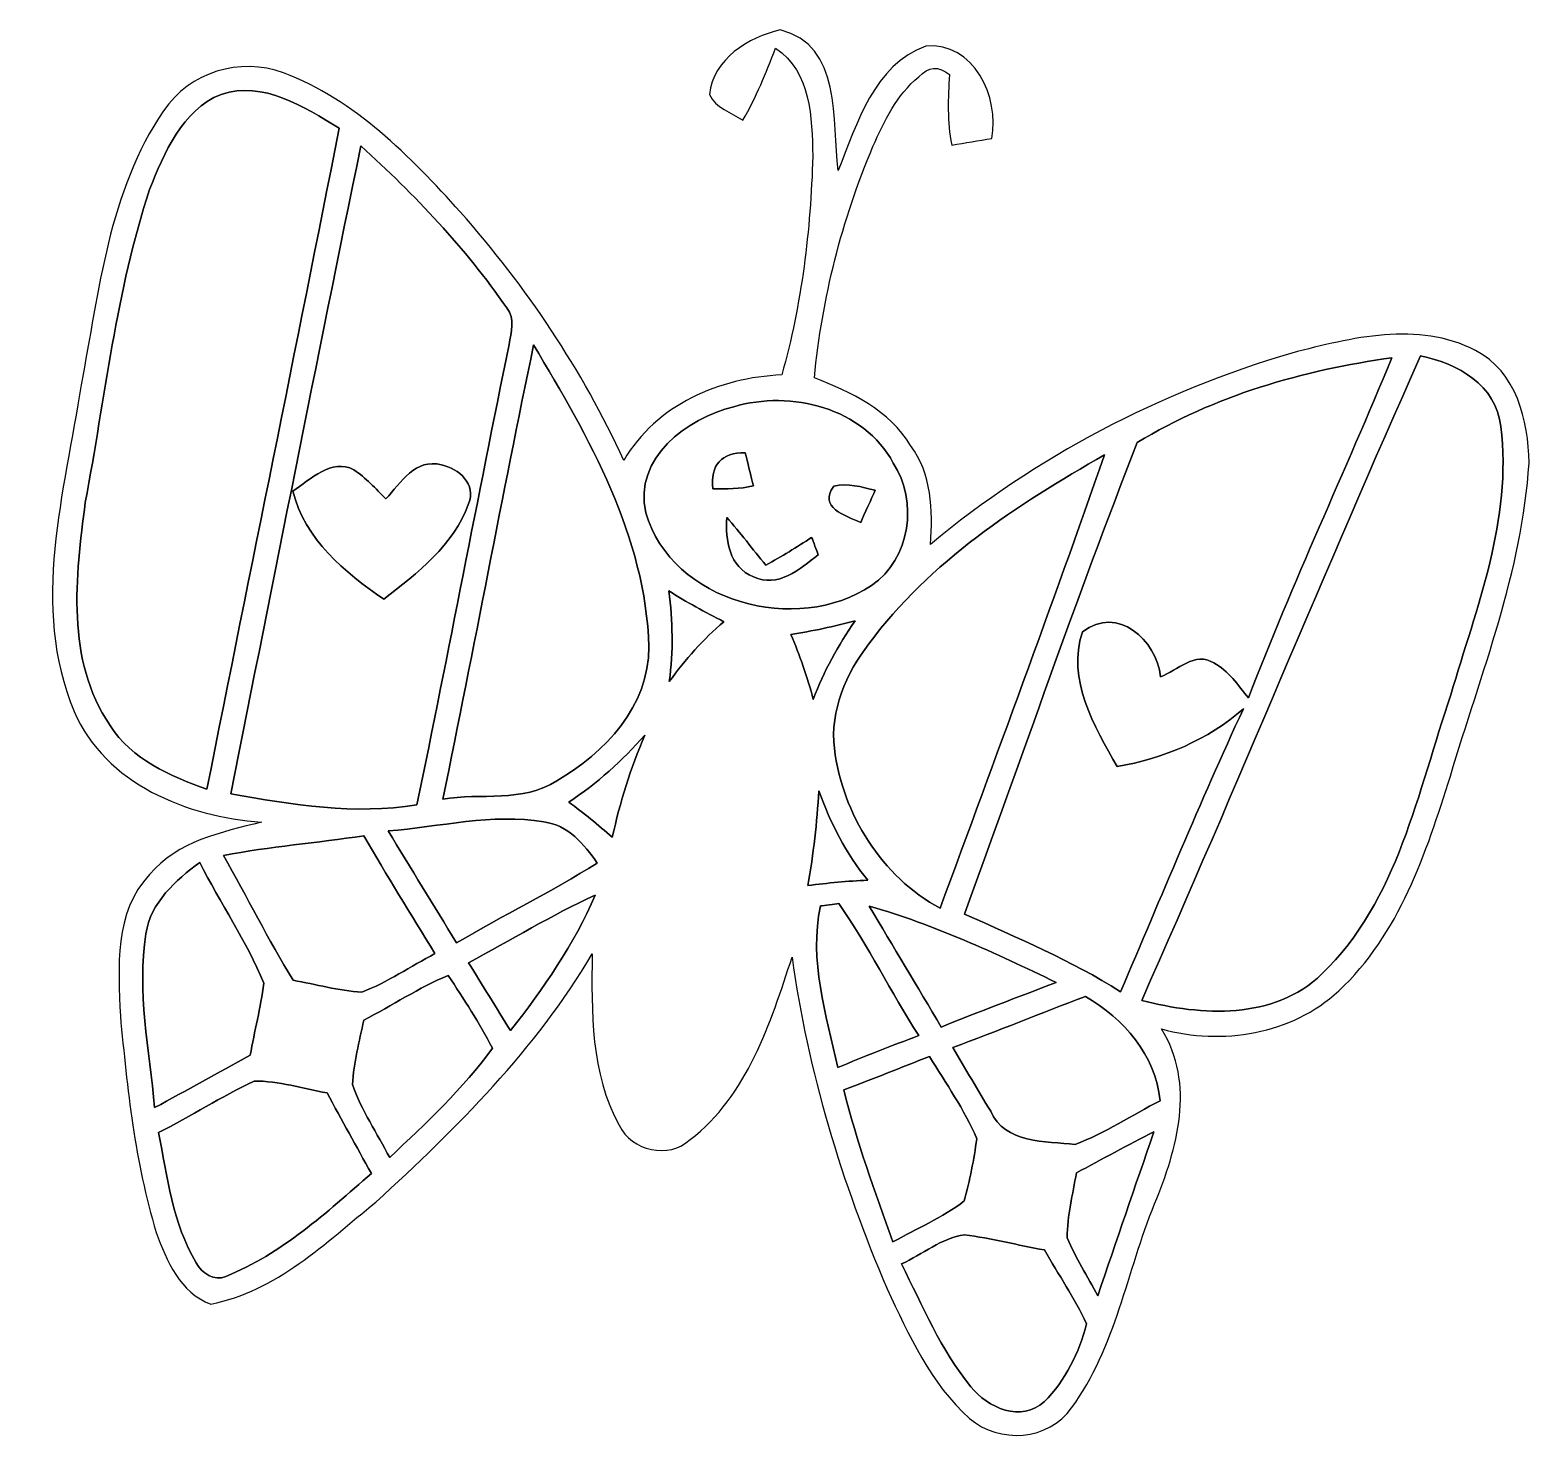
# Model space of a CAD drawing. Header units: centimetres. Extents: x -9.7 to 9.7, y -20.5 to 20.6.
# Drawn here: x -2.21 to 2.97, y -20.43 to -15.54 of the extents above; entities that cross this region are included whole.
import ezdxf

# ---------------------------------------------------------------- set-up
doc = ezdxf.new("R2010")
doc.units = ezdxf.units.CM
doc.header["$MEASUREMENT"] = 0
doc.layers.add('Camada 1', color=7, linetype='Continuous')

msp = doc.modelspace()

# ---------------------------------------------------------------- linework, layer by layer
at = {"layer": 'Camada 1'}
for points, knots in [([(0.14145, -15.76528), (0.15558, -15.64357), (0.27586, -15.56702), (0.38593, -15.54268), (0.38593, -15.54268), (0.60184, -15.59136), (0.56444, -15.86018), (0.58666, -16.02739), (0.58666, -16.02739), (0.65122, -15.86652), (0.71049, -15.66403), (0.88971, -15.59806), (0.88971, -15.59806), (1.05339, -15.5829), (1.14582, -15.77552), (1.11724, -15.91697), (1.11724, -15.91697), (1.07102, -15.92509), (1.02481, -15.93249), (0.97861, -15.9399), (0.97861, -15.9399), (0.96307, -15.85948), (0.96555, -15.77764), (0.97084, -15.69685), (0.97084, -15.69685), (0.9331, -15.66579), (0.89782, -15.66827), (0.86535, -15.7046), (0.86535, -15.7046), (0.78846, -15.76599), (0.74577, -15.85736), (0.7066, -15.9452), (0.7066, -15.9452), (0.59867, -16.19885), (0.53092, -16.46907), (0.50446, -16.74354), (0.50446, -16.74354), (0.63146, -16.79363), (0.76376, -16.85571), (0.83679, -16.97813), (0.83679, -16.97813), (0.90981, -17.07549), (0.91439, -17.20179), (0.90557, -17.31892), (0.90557, -17.31892), (1.26965, -17.01517), (1.70003, -16.79222), (2.15406, -16.65817), (2.15406, -16.65817), (2.35832, -16.60596), (2.59009, -16.54598), (2.78835, -16.6497), (2.78835, -16.6497), (2.93017, -16.72166), (2.97074, -16.89135), (2.9732, -17.03775), (2.9732, -17.03775), (2.95027, -17.41204), (2.80775, -17.76306), (2.70157, -18.11901), (2.70157, -18.11901), (2.61796, -18.38501), (2.52552, -18.66582), (2.31563, -18.86126), (2.31563, -18.86126), (2.15299, -19.01119), (1.91347, -19.05), (1.70356, -18.9925), (1.70356, -18.9925), (1.82209, -19.18194), (1.75789, -19.4063), (1.67957, -19.59645), (1.67957, -19.59645), (1.58396, -19.83069), (1.54552, -20.09352), (1.39312, -20.3006), (1.39312, -20.3006), (1.31304, -20.41455), (1.1437, -20.42583), (1.04034, -20.33763), (1.04034, -20.33763), (0.90628, -20.21769), (0.83007, -20.04942), (0.75564, -19.8896), (0.75564, -19.8896), (0.59867, -19.52378), (0.48153, -19.13924), (0.42721, -18.74448), (0.42721, -18.74448), (0.35243, -18.97274), (0.2734, -19.22251), (0.07513, -19.37456), (0.07513, -19.37456), (0.00141, -19.44299), (-0.127, -19.41405), (-0.17003, -19.32515), (-0.17003, -19.32515), (-0.26916, -19.1463), (-0.26599, -18.93217), (-0.26317, -18.73355), (-0.26317, -18.73355), (-0.4572, -19.06235), (-0.73096, -19.33504), (-1.01106, -19.59044), (-1.01106, -19.59044), (-1.18356, -19.73085), (-1.35536, -19.89949), (-1.58114, -19.94252), (-1.58114, -19.94252), (-1.68697, -19.90372), (-1.7346, -19.79295), (-1.76954, -19.69487), (-1.76954, -19.69487), (-1.84326, -19.45216), (-1.86972, -19.19887), (-1.89335, -18.94733), (-1.89335, -18.94733), (-1.89971, -18.78188), (-1.91698, -18.58856), (-1.7921, -18.45909), (-1.7921, -18.45909), (-1.69579, -18.34409), (-1.5441, -18.3134), (-1.40616, -18.27812), (-1.40616, -18.27812), (-1.6637, -18.25941), (-1.94415, -18.14724), (-2.05317, -17.8957), (-2.05317, -17.8957), (-2.20556, -17.5334), (-2.08597, -17.13723), (-2.02881, -16.76788), (-2.02881, -16.76788), (-1.96708, -16.4458), (-1.93392, -16.09901), (-1.74412, -15.82173), (-1.74412, -15.82173), (-1.65488, -15.68874), (-1.47954, -15.63441), (-1.32997, -15.69084), (-1.32997, -15.69084), (-1.08303, -15.78327), (-0.89217, -15.97871), (-0.71895, -16.17098), (-0.71895, -16.17098), (-0.49142, -16.42779), (-0.29739, -16.71672), (-0.15416, -17.02893), (-0.15416, -17.02893), (-0.04197, -16.83737), (0.17638, -16.74283), (0.39158, -16.73401), (0.39158, -16.73401), (0.46107, -16.48848), (0.49142, -16.23342), (0.49883, -15.97871), (0.49883, -15.97871), (0.49564, -15.84571), (0.49423, -15.68767), (0.37041, -15.60583), (0.37041, -15.60583), (0.33689, -15.69049), (0.30409, -15.77586), (0.25681, -15.85453), (0.25681, -15.85453), (0.21695, -15.82737), (0.16333, -15.8115), (0.14145, -15.76528)], [0, 0, 0, 0, 0.0232558, 0.0232558, 0.0232558, 0.0232558, 0.0465116, 0.0465116, 0.0465116, 0.0465116, 0.0697674, 0.0697674, 0.0697674, 0.0697674, 0.0930233, 0.0930233, 0.0930233, 0.0930233, 0.1162791, 0.1162791, 0.1162791, 0.1162791, 0.1395349, 0.1395349, 0.1395349, 0.1395349, 0.1627907, 0.1627907, 0.1627907, 0.1627907, 0.1860465, 0.1860465, 0.1860465, 0.1860465, 0.2093023, 0.2093023, 0.2093023, 0.2093023, 0.2325581, 0.2325581, 0.2325581, 0.2325581, 0.255814, 0.255814, 0.255814, 0.255814, 0.2790698, 0.2790698, 0.2790698, 0.2790698, 0.3023256, 0.3023256, 0.3023256, 0.3023256, 0.3255814, 0.3255814, 0.3255814, 0.3255814, 0.3488372, 0.3488372, 0.3488372, 0.3488372, 0.372093, 0.372093, 0.372093, 0.372093, 0.3953488, 0.3953488, 0.3953488, 0.3953488, 0.4186047, 0.4186047, 0.4186047, 0.4186047, 0.4418605, 0.4418605, 0.4418605, 0.4418605, 0.4651163, 0.4651163, 0.4651163, 0.4651163, 0.4883721, 0.4883721, 0.4883721, 0.4883721, 0.5116279, 0.5116279, 0.5116279, 0.5116279, 0.5348837, 0.5348837, 0.5348837, 0.5348837, 0.5581395, 0.5581395, 0.5581395, 0.5581395, 0.5813953, 0.5813953, 0.5813953, 0.5813953, 0.6046512, 0.6046512, 0.6046512, 0.6046512, 0.627907, 0.627907, 0.627907, 0.627907, 0.6511628, 0.6511628, 0.6511628, 0.6511628, 0.6744186, 0.6744186, 0.6744186, 0.6744186, 0.6976744, 0.6976744, 0.6976744, 0.6976744, 0.7209302, 0.7209302, 0.7209302, 0.7209302, 0.744186, 0.744186, 0.744186, 0.744186, 0.7674419, 0.7674419, 0.7674419, 0.7674419, 0.7906977, 0.7906977, 0.7906977, 0.7906977, 0.8139535, 0.8139535, 0.8139535, 0.8139535, 0.8372093, 0.8372093, 0.8372093, 0.8372093, 0.8604651, 0.8604651, 0.8604651, 0.8604651, 0.8837209, 0.8837209, 0.8837209, 0.8837209, 0.9069767, 0.9069767, 0.9069767, 0.9069767, 0.9302326, 0.9302326, 0.9302326, 0.9302326, 0.9534884, 0.9534884, 0.9534884, 0.9534884, 1, 1, 1, 1]), ([(-1.7921, -16.09372), (-1.7921, -16.09372), (-1.7921, -16.09372), (-1.7921, -16.09372), (-1.7921, -16.09372), (-1.90816, -16.44402), (-1.94627, -16.81339), (-2.01436, -17.17462), (-2.01436, -17.17462), (-2.04786, -17.42968), (-2.0828, -17.71931), (-1.92899, -17.94403), (-1.92899, -17.94403), (-1.85384, -18.06222), (-1.72084, -18.11937), (-1.59419, -18.16488), (-1.59419, -18.16488), (-1.44322, -17.40322), (-1.28693, -16.64299), (-1.13736, -15.88135), (-1.13736, -15.88135), (-1.25906, -15.80902), (-1.3977, -15.71625), (-1.54552, -15.76492), (-1.54552, -15.76492), (-1.68098, -15.81925), (-1.74166, -15.96743), (-1.7921, -16.09372)], [0, 0, 0, 0, 0.125, 0.125, 0.125, 0.125, 0.25, 0.25, 0.25, 0.25, 0.375, 0.375, 0.375, 0.375, 0.5, 0.5, 0.5, 0.5, 0.625, 0.625, 0.625, 0.625, 0.75, 0.75, 0.75, 0.75, 1, 1, 1, 1]), ([(-1.06257, -15.94309), (-1.06257, -15.94309), (-1.06257, -15.94309), (-1.06257, -15.94309), (-1.06257, -15.94309), (-1.21532, -16.68814), (-1.36277, -17.43428), (-1.512, -18.1804), (-1.512, -18.1804), (-1.30033, -18.21885), (-1.08408, -18.25342), (-0.86924, -18.21885), (-0.86924, -18.21885), (-0.75847, -17.68968), (-0.65899, -17.15876), (-0.55068, -16.62923), (-0.55068, -16.62923), (-0.54434, -16.58654), (-0.52704, -16.53892), (-0.55845, -16.50259), (-0.55845, -16.50259), (-0.70167, -16.2955), (-0.87595, -16.11136), (-1.06257, -15.94309)], [0, 0, 0, 0, 0.1428571, 0.1428571, 0.1428571, 0.1428571, 0.2857143, 0.2857143, 0.2857143, 0.2857143, 0.4285714, 0.4285714, 0.4285714, 0.4285714, 0.5714286, 0.5714286, 0.5714286, 0.5714286, 0.7142857, 0.7142857, 0.7142857, 0.7142857, 1, 1, 1, 1]), ([(-0.77927, -18.19839), (-0.77927, -18.19839), (-0.77927, -18.19839), (-0.77927, -18.19839), (-0.77927, -18.19839), (-0.6484, -18.17722), (-0.50236, -18.21144), (-0.38559, -18.13524), (-0.38559, -18.13524), (-0.21836, -18.03929), (-0.06667, -17.87666), (-0.06738, -17.67275), (-0.06738, -17.67275), (-0.07832, -17.29105), (-0.27481, -16.94956), (-0.46567, -16.6303), (-0.46567, -16.6303), (-0.57431, -17.15206), (-0.67098, -17.67628), (-0.77927, -18.19839)], [0, 0, 0, 0, 0.1666667, 0.1666667, 0.1666667, 0.1666667, 0.3333333, 0.3333333, 0.3333333, 0.3333333, 0.5, 0.5, 0.5, 0.5, 0.6666667, 0.6666667, 0.6666667, 0.6666667, 1, 1, 1, 1]), ([(1.61995, -16.96755), (1.61995, -16.96755), (1.61995, -16.96755), (1.61995, -16.96755), (1.61995, -16.96755), (1.40899, -17.50484), (1.22202, -18.05305), (1.02305, -18.59562), (1.02305, -18.59562), (1.2058, -18.67853), (1.39171, -18.75613), (1.56209, -18.86374), (1.56209, -18.86374), (1.70249, -18.53742), (1.83656, -18.20862), (1.98649, -17.88688), (1.98649, -17.88688), (1.86372, -17.99449), (1.71062, -18.05869), (1.55081, -18.08656), (1.55081, -18.08656), (1.47179, -17.94827), (1.37478, -17.78458), (1.4305, -17.62159), (1.4305, -17.62159), (1.55256, -17.5274), (1.68556, -17.64911), (1.70039, -17.77646), (1.70039, -17.77646), (1.75823, -17.75424), (1.81997, -17.68756), (1.88419, -17.72849), (1.88419, -17.72849), (1.93533, -17.75495), (1.96708, -17.80575), (2.00413, -17.84879), (2.00413, -17.84879), (2.15618, -17.45192), (2.33749, -17.06703), (2.49977, -16.6744), (2.49977, -16.6744), (2.19357, -16.71742), (1.88382, -16.80598), (1.61995, -16.96755)], [0, 0, 0, 0, 0.0833333, 0.0833333, 0.0833333, 0.0833333, 0.1666667, 0.1666667, 0.1666667, 0.1666667, 0.25, 0.25, 0.25, 0.25, 0.3333333, 0.3333333, 0.3333333, 0.3333333, 0.4166667, 0.4166667, 0.4166667, 0.4166667, 0.5, 0.5, 0.5, 0.5, 0.5833333, 0.5833333, 0.5833333, 0.5833333, 0.6666667, 0.6666667, 0.6666667, 0.6666667, 0.75, 0.75, 0.75, 0.75, 0.8333333, 0.8333333, 0.8333333, 0.8333333, 1, 1, 1, 1]), ([(1.63512, -18.89371), (1.63512, -18.89371), (1.63512, -18.89371), (1.63512, -18.89371), (1.63512, -18.89371), (1.84221, -18.94769), (2.09161, -18.96251), (2.25777, -18.8027), (2.25777, -18.8027), (2.5213, -18.54834), (2.58903, -18.17193), (2.70298, -17.83856), (2.70298, -17.83856), (2.79118, -17.53799), (2.91606, -17.23107), (2.87548, -16.91216), (2.87548, -16.91216), (2.86103, -16.76893), (2.72591, -16.69379), (2.59856, -16.6684), (2.59856, -16.6684), (2.268, -17.40605), (1.96427, -18.15535), (1.63512, -18.89371)], [0, 0, 0, 0, 0.1428571, 0.1428571, 0.1428571, 0.1428571, 0.2857143, 0.2857143, 0.2857143, 0.2857143, 0.4285714, 0.4285714, 0.4285714, 0.4285714, 0.5714286, 0.5714286, 0.5714286, 0.5714286, 0.7142857, 0.7142857, 0.7142857, 0.7142857, 1, 1, 1, 1]), ([(0.22577, -16.84372), (0.22577, -16.84372), (0.22577, -16.84372), (0.22577, -16.84372), (0.22577, -16.84372), (0.06349, -16.88324), (-0.1203, -17.02152), (-0.07832, -17.20956), (-0.07832, -17.20956), (0.01269, -17.52035), (0.44343, -17.63394), (0.70167, -17.46074), (0.70167, -17.46074), (0.83679, -17.36936), (0.86289, -17.1704), (0.77681, -17.03811), (0.77681, -17.03811), (0.67451, -16.84725), (0.42262, -16.78515), (0.22577, -16.84372)], [0, 0, 0, 0, 0.1666667, 0.1666667, 0.1666667, 0.1666667, 0.3333333, 0.3333333, 0.3333333, 0.3333333, 0.5, 0.5, 0.5, 0.5, 0.6666667, 0.6666667, 0.6666667, 0.6666667, 1, 1, 1, 1]), ([(-1.29786, -17.13476), (-1.23647, -17.09632), (-1.16416, -17.02011), (-1.08654, -17.06174), (-1.08654, -17.06174), (-1.04457, -17.08855), (-1.01177, -17.12701), (-0.97579, -17.16229), (-0.97579, -17.16229), (-0.92499, -17.10655), (-0.87347, -17.01977), (-0.78422, -17.04481), (-0.78422, -17.04481), (-0.7239, -17.0561), (-0.66216, -17.11218), (-0.69037, -17.17886), (-0.69037, -17.17886), (-0.74153, -17.32138), (-0.86676, -17.41874), (-0.98283, -17.508), (-0.98283, -17.508), (-1.11972, -17.41594), (-1.25518, -17.30162), (-1.29786, -17.13476)], [0, 0, 0, 0, 0.1428571, 0.1428571, 0.1428571, 0.1428571, 0.2857143, 0.2857143, 0.2857143, 0.2857143, 0.4285714, 0.4285714, 0.4285714, 0.4285714, 0.5714286, 0.5714286, 0.5714286, 0.5714286, 0.7142857, 0.7142857, 0.7142857, 0.7142857, 1, 1, 1, 1]), ([(0.15309, -17.12701), (0.14393, -17.04586), (0.18415, -17.00142), (0.26528, -17.00247), (0.26528, -17.00247), (0.27235, -17.03105), (0.28645, -17.08855), (0.2935, -17.11713), (0.2935, -17.11713), (0.24729, -17.12841), (0.20002, -17.1277), (0.15309, -17.12701)], [0, 0, 0, 0, 0.25, 0.25, 0.25, 0.25, 0.5, 0.5, 0.5, 0.5, 1, 1, 1, 1]), ([(0.69285, -17.66217), (0.69285, -17.66217), (0.69285, -17.66217), (0.69285, -17.66217), (0.69285, -17.66217), (0.61419, -17.76482), (0.55774, -17.89219), (0.5736, -18.02448), (0.5736, -18.02448), (0.60113, -18.25059), (0.73695, -18.46615), (0.93873, -18.57587), (0.93873, -18.57587), (1.1303, -18.05481), (1.32326, -17.5341), (1.50707, -17.00988), (1.50707, -17.00988), (1.20438, -17.18203), (0.90275, -17.37854), (0.69285, -17.66217)], [0, 0, 0, 0, 0.1666667, 0.1666667, 0.1666667, 0.1666667, 0.3333333, 0.3333333, 0.3333333, 0.3333333, 0.5, 0.5, 0.5, 0.5, 0.6666667, 0.6666667, 0.6666667, 0.6666667, 1, 1, 1, 1]), ([(0.5715, -17.11854), (0.61948, -17.10477), (0.66745, -17.12207), (0.71472, -17.13194), (0.71472, -17.13194), (0.70202, -17.15981), (0.67697, -17.21555), (0.66428, -17.24342), (0.66428, -17.24342), (0.61136, -17.21908), (0.51576, -17.19155), (0.5715, -17.11854)], [0, 0, 0, 0, 0.25, 0.25, 0.25, 0.25, 0.5, 0.5, 0.5, 0.5, 1, 1, 1, 1]), ([(0.20143, -17.22578), (0.24835, -17.2787), (0.29104, -17.33549), (0.33655, -17.39053), (0.33655, -17.39053), (0.39122, -17.36124), (0.44343, -17.32845), (0.49494, -17.29493), (0.49494, -17.29493), (0.50058, -17.30974), (0.51187, -17.34007), (0.51717, -17.3549), (0.51717, -17.3549), (0.45507, -17.40429), (0.37818, -17.47131), (0.2935, -17.43075), (0.2935, -17.43075), (0.20954, -17.39793), (0.19649, -17.30409), (0.20143, -17.22578)], [0, 0, 0, 0, 0.1666667, 0.1666667, 0.1666667, 0.1666667, 0.3333333, 0.3333333, 0.3333333, 0.3333333, 0.5, 0.5, 0.5, 0.5, 0.6666667, 0.6666667, 0.6666667, 0.6666667, 1, 1, 1, 1]), ([(0.00141, -17.47979), (0.00141, -17.47979), (0.00141, -17.47979), (0.00141, -17.47979), (0.00141, -17.47979), (0.01517, -17.5835), (0.01729, -17.68827), (0.00316, -17.79235), (0.00316, -17.79235), (0.05891, -17.71685), (0.1203, -17.64629), (0.1919, -17.58597), (0.1919, -17.58597), (0.12629, -17.55352), (0.06278, -17.51787), (0.00141, -17.47979)], [0, 0, 0, 0, 0.2, 0.2, 0.2, 0.2, 0.4, 0.4, 0.4, 0.4, 0.6, 0.6, 0.6, 0.6, 1, 1, 1, 1]), ([(0.42262, -17.62972), (0.42262, -17.62972), (0.42262, -17.62972), (0.42262, -17.62972), (0.42262, -17.62972), (0.45402, -17.70238), (0.48048, -17.77717), (0.50058, -17.85443), (0.50058, -17.85443), (0.53622, -17.75741), (0.58702, -17.6678), (0.64487, -17.5828), (0.64487, -17.5828), (0.57185, -17.60255), (0.49742, -17.61878), (0.42262, -17.62972)], [0, 0, 0, 0, 0.2, 0.2, 0.2, 0.2, 0.4, 0.4, 0.4, 0.4, 0.6, 0.6, 0.6, 0.6, 1, 1, 1, 1]), ([(-0.3443, -18.20932), (-0.3443, -18.20932), (-0.3443, -18.20932), (-0.3443, -18.20932), (-0.3443, -18.20932), (-0.29245, -18.24672), (-0.24236, -18.28729), (-0.19402, -18.33033), (-0.19402, -18.33033), (-0.16651, -18.20969), (-0.13124, -18.09114), (-0.08113, -17.97826), (-0.08113, -17.97826), (-0.15909, -18.06539), (-0.24623, -18.14442), (-0.3443, -18.20932)], [0, 0, 0, 0, 0.2, 0.2, 0.2, 0.2, 0.4, 0.4, 0.4, 0.4, 0.6, 0.6, 0.6, 0.6, 1, 1, 1, 1]), ([(0.52, -18.16981), (0.52, -18.16981), (0.52, -18.16981), (0.52, -18.16981), (0.52, -18.16981), (0.51293, -18.27917), (0.50129, -18.38854), (0.4819, -18.4972), (0.4819, -18.4972), (0.55068, -18.48838), (0.61948, -18.48167), (0.68862, -18.47885), (0.68862, -18.47885), (0.61382, -18.38678), (0.5595, -18.28095), (0.52, -18.16981)], [0, 0, 0, 0, 0.2, 0.2, 0.2, 0.2, 0.4, 0.4, 0.4, 0.4, 0.6, 0.6, 0.6, 0.6, 1, 1, 1, 1]), ([(-0.96838, -18.30846), (-0.96838, -18.30846), (-0.96838, -18.30846), (-0.96838, -18.30846), (-0.96838, -18.30846), (-0.88971, -18.43722), (-0.81138, -18.56634), (-0.73166, -18.69475), (-0.73166, -18.69475), (-0.5708, -18.60091), (-0.40357, -18.51871), (-0.24589, -18.41958), (-0.24589, -18.41958), (-0.29138, -18.35396), (-0.34607, -18.28835), (-0.43003, -18.27742), (-0.43003, -18.27742), (-0.60924, -18.24708), (-0.78951, -18.29505), (-0.96838, -18.30846)], [0, 0, 0, 0, 0.1666667, 0.1666667, 0.1666667, 0.1666667, 0.3333333, 0.3333333, 0.3333333, 0.3333333, 0.5, 0.5, 0.5, 0.5, 0.6666667, 0.6666667, 0.6666667, 0.6666667, 1, 1, 1, 1]), ([(-1.53704, -18.39348), (-1.53704, -18.39348), (-1.53704, -18.39348), (-1.53704, -18.39348), (-1.53704, -18.39348), (-1.45625, -18.53635), (-1.38219, -18.68346), (-1.2968, -18.82422), (-1.2968, -18.82422), (-1.21813, -18.83867), (-1.13982, -18.8602), (-1.05938, -18.86549), (-1.05938, -18.86549), (-0.97013, -18.83092), (-0.89041, -18.77694), (-0.80644, -18.73215), (-0.80644, -18.73215), (-0.88935, -18.59667), (-0.97296, -18.46192), (-1.05233, -18.32504), (-1.05233, -18.32504), (-1.21355, -18.3508), (-1.37653, -18.36208), (-1.53704, -18.39348)], [0, 0, 0, 0, 0.1428571, 0.1428571, 0.1428571, 0.1428571, 0.2857143, 0.2857143, 0.2857143, 0.2857143, 0.4285714, 0.4285714, 0.4285714, 0.4285714, 0.5714286, 0.5714286, 0.5714286, 0.5714286, 0.7142857, 0.7142857, 0.7142857, 0.7142857, 1, 1, 1, 1]), ([(-1.80481, -18.6637), (-1.80481, -18.6637), (-1.80481, -18.6637), (-1.80481, -18.6637), (-1.80481, -18.6637), (-1.83656, -18.86374), (-1.79351, -19.06481), (-1.77482, -19.26412), (-1.77482, -19.26412), (-1.66404, -19.20487), (-1.55504, -19.14313), (-1.44463, -19.08352), (-1.44463, -19.08352), (-1.43016, -19.00025), (-1.40864, -18.91841), (-1.39734, -18.8348), (-1.39734, -18.8348), (-1.45803, -18.6891), (-1.54798, -18.55752), (-1.61924, -18.41712), (-1.61924, -18.41712), (-1.7018, -18.47956), (-1.78893, -18.5547), (-1.80481, -18.6637)], [0, 0, 0, 0, 0.1428571, 0.1428571, 0.1428571, 0.1428571, 0.2857143, 0.2857143, 0.2857143, 0.2857143, 0.4285714, 0.4285714, 0.4285714, 0.4285714, 0.5714286, 0.5714286, 0.5714286, 0.5714286, 0.7142857, 0.7142857, 0.7142857, 0.7142857, 1, 1, 1, 1]), ([(-0.69074, -18.7639), (-0.69074, -18.7639), (-0.69074, -18.7639), (-0.69074, -18.7639), (-0.69074, -18.7639), (-0.64206, -18.8415), (-0.59407, -18.91982), (-0.54575, -18.99813), (-0.54575, -18.99813), (-0.43144, -18.8535), (-0.32597, -18.70039), (-0.25259, -18.53035), (-0.25259, -18.53035), (-0.40357, -18.59915), (-0.54468, -18.68628), (-0.69074, -18.7639)], [0, 0, 0, 0, 0.2, 0.2, 0.2, 0.2, 0.4, 0.4, 0.4, 0.4, 0.6, 0.6, 0.6, 0.6, 1, 1, 1, 1]), ([(0.52492, -18.56775), (0.52492, -18.56775), (0.52492, -18.56775), (0.52492, -18.56775), (0.52492, -18.56775), (0.48541, -18.75437), (0.54539, -18.94346), (0.5849, -19.12549), (0.5849, -19.12549), (0.67768, -19.08739), (0.77082, -19.05034), (0.86501, -19.01542), (0.86501, -19.01542), (0.76763, -18.8662), (0.69144, -18.70463), (0.58844, -18.55964), (0.58844, -18.55964), (0.57255, -18.56176), (0.54081, -18.56563), (0.52492, -18.56775)], [0, 0, 0, 0, 0.1666667, 0.1666667, 0.1666667, 0.1666667, 0.3333333, 0.3333333, 0.3333333, 0.3333333, 0.5, 0.5, 0.5, 0.5, 0.6666667, 0.6666667, 0.6666667, 0.6666667, 1, 1, 1, 1]), ([(0.69391, -18.56846), (0.69391, -18.56846), (0.69391, -18.56846), (0.69391, -18.56846), (0.69391, -18.56846), (0.77611, -18.70779), (0.86006, -18.8461), (0.94226, -18.9858), (0.94226, -18.9858), (1.07385, -18.93252), (1.20721, -18.88277), (1.3395, -18.83197), (1.3395, -18.83197), (1.1303, -18.73037), (0.91792, -18.63231), (0.69391, -18.56846)], [0, 0, 0, 0, 0.2, 0.2, 0.2, 0.2, 0.4, 0.4, 0.4, 0.4, 0.6, 0.6, 0.6, 0.6, 1, 1, 1, 1]), ([(-1.05268, -18.96251), (-1.05268, -18.96251), (-1.05268, -18.96251), (-1.05268, -18.96251), (-1.05268, -18.96251), (-1.06785, -19.03552), (-1.0862, -19.10891), (-1.09185, -19.18441), (-1.09185, -19.18441), (-1.05974, -19.27331), (-1.00682, -19.35268), (-0.96273, -19.43664), (-0.96273, -19.43664), (-0.83784, -19.31775), (-0.70872, -19.19922), (-0.60783, -19.05916), (-0.60783, -19.05916), (-0.65334, -18.97167), (-0.7066, -18.88912), (-0.76059, -18.80763), (-0.76059, -18.80763), (-0.86218, -18.85032), (-0.95496, -18.91135), (-1.05268, -18.96251)], [0, 0, 0, 0, 0.1428571, 0.1428571, 0.1428571, 0.1428571, 0.2857143, 0.2857143, 0.2857143, 0.2857143, 0.4285714, 0.4285714, 0.4285714, 0.4285714, 0.5714286, 0.5714286, 0.5714286, 0.5714286, 0.7142857, 0.7142857, 0.7142857, 0.7142857, 1, 1, 1, 1]), ([(0.98283, -19.05669), (0.98283, -19.05669), (0.98283, -19.05669), (0.98283, -19.05669), (0.98283, -19.05669), (1.02658, -19.12937), (1.06856, -19.2038), (1.11337, -19.27684), (1.11337, -19.27684), (1.16099, -19.38796), (1.30352, -19.37985), (1.40582, -19.39183), (1.40582, -19.39183), (1.50812, -19.35127), (1.60126, -19.29095), (1.69898, -19.24015), (1.69898, -19.24015), (1.68168, -19.08069), (1.5748, -18.95792), (1.44039, -18.88031), (1.44039, -18.88031), (1.28763, -18.93817), (1.13629, -18.9999), (0.98283, -19.05669)], [0, 0, 0, 0, 0.1428571, 0.1428571, 0.1428571, 0.1428571, 0.2857143, 0.2857143, 0.2857143, 0.2857143, 0.4285714, 0.4285714, 0.4285714, 0.4285714, 0.5714286, 0.5714286, 0.5714286, 0.5714286, 0.7142857, 0.7142857, 0.7142857, 0.7142857, 1, 1, 1, 1]), ([(0.60607, -19.20275), (0.60607, -19.20275), (0.60607, -19.20275), (0.60607, -19.20275), (0.60607, -19.20275), (0.65088, -19.38126), (0.71261, -19.55517), (0.77576, -19.72804), (0.77576, -19.72804), (0.85794, -19.68183), (0.9465, -19.64443), (1.02164, -19.58657), (1.02164, -19.58657), (1.0414, -19.51567), (1.0555, -19.4437), (1.06539, -19.37173), (1.06539, -19.37173), (1.0227, -19.27048), (0.95815, -19.18088), (0.9024, -19.08739), (0.9024, -19.08739), (0.80398, -19.1262), (0.7052, -19.16535), (0.60607, -19.20275)], [0, 0, 0, 0, 0.1428571, 0.1428571, 0.1428571, 0.1428571, 0.2857143, 0.2857143, 0.2857143, 0.2857143, 0.4285714, 0.4285714, 0.4285714, 0.4285714, 0.5714286, 0.5714286, 0.5714286, 0.5714286, 0.7142857, 0.7142857, 0.7142857, 0.7142857, 1, 1, 1, 1]), ([(-1.43157, -19.17242), (-1.43157, -19.17242), (-1.43157, -19.17242), (-1.43157, -19.17242), (-1.43157, -19.17242), (-1.54445, -19.22638), (-1.64958, -19.29482), (-1.76176, -19.3502), (-1.76176, -19.3502), (-1.73073, -19.50261), (-1.71309, -19.66419), (-1.63089, -19.80035), (-1.63089, -19.80035), (-1.61325, -19.83563), (-1.5688, -19.86455), (-1.52893, -19.84691), (-1.52893, -19.84691), (-1.33597, -19.77002), (-1.18075, -19.62608), (-1.02622, -19.49131), (-1.02622, -19.49131), (-1.07809, -19.3989), (-1.12888, -19.3061), (-1.17934, -19.21333), (-1.17934, -19.21333), (-1.2633, -19.19817), (-1.34584, -19.17171), (-1.43157, -19.17242)], [0, 0, 0, 0, 0.125, 0.125, 0.125, 0.125, 0.25, 0.25, 0.25, 0.25, 0.375, 0.375, 0.375, 0.375, 0.5, 0.5, 0.5, 0.5, 0.625, 0.625, 0.625, 0.625, 0.75, 0.75, 0.75, 0.75, 1, 1, 1, 1]), ([(1.40935, -19.48921), (1.40935, -19.48921), (1.40935, -19.48921), (1.40935, -19.48921), (1.40935, -19.48921), (1.3977, -19.56328), (1.37759, -19.63737), (1.37795, -19.71357), (1.37795, -19.71357), (1.40616, -19.78342), (1.44744, -19.84728), (1.48378, -19.91395), (1.48378, -19.91395), (1.54693, -19.72451), (1.61254, -19.53612), (1.67745, -19.34739), (1.67745, -19.34739), (1.5875, -19.39325), (1.49895, -19.44229), (1.40935, -19.48921)], [0, 0, 0, 0, 0.1666667, 0.1666667, 0.1666667, 0.1666667, 0.3333333, 0.3333333, 0.3333333, 0.3333333, 0.5, 0.5, 0.5, 0.5, 0.6666667, 0.6666667, 0.6666667, 0.6666667, 1, 1, 1, 1]), ([(0.80539, -19.80388), (0.80539, -19.80388), (0.80539, -19.80388), (0.80539, -19.80388), (0.80539, -19.80388), (0.87806, -19.94887), (0.94121, -20.10127), (1.04493, -20.22792), (1.04493, -20.22792), (1.10208, -20.30131), (1.2199, -20.35174), (1.29857, -20.28014), (1.29857, -20.28014), (1.37125, -20.2071), (1.41958, -20.10974), (1.44497, -20.01061), (1.44497, -20.01061), (1.40263, -19.92171), (1.34725, -19.84058), (1.29962, -19.75555), (1.29962, -19.75555), (1.20685, -19.73967), (1.11619, -19.71462), (1.02305, -19.70369), (1.02305, -19.70369), (0.94297, -19.71462), (0.8777, -19.77107), (0.80539, -19.80388)], [0, 0, 0, 0, 0.125, 0.125, 0.125, 0.125, 0.25, 0.25, 0.25, 0.25, 0.375, 0.375, 0.375, 0.375, 0.5, 0.5, 0.5, 0.5, 0.625, 0.625, 0.625, 0.625, 0.75, 0.75, 0.75, 0.75, 1, 1, 1, 1])]:
    msp.add_open_spline(points, degree=3, knots=knots, dxfattribs=at)
at = {"layer": 'Camada 1', "color": 7}
for points, knots in [([(-1.7921, -16.09372), (-1.74166, -15.96743), (-1.68098, -15.81925), (-1.54552, -15.76492), (-1.54552, -15.76492), (-1.3977, -15.71625), (-1.25906, -15.80902), (-1.13736, -15.88135), (-1.13736, -15.88135), (-1.28693, -16.64299), (-1.44322, -17.40322), (-1.59419, -18.16488), (-1.59419, -18.16488), (-1.72084, -18.11937), (-1.85384, -18.06222), (-1.92899, -17.94403), (-1.92899, -17.94403), (-2.0828, -17.71931), (-2.04786, -17.42968), (-2.01436, -17.17462), (-2.01436, -17.17462), (-1.94627, -16.81339), (-1.90816, -16.44402), (-1.7921, -16.09372)], [0, 0, 0, 0, 0.1428571, 0.1428571, 0.1428571, 0.1428571, 0.2857143, 0.2857143, 0.2857143, 0.2857143, 0.4285714, 0.4285714, 0.4285714, 0.4285714, 0.5714286, 0.5714286, 0.5714286, 0.5714286, 0.7142857, 0.7142857, 0.7142857, 0.7142857, 1, 1, 1, 1]), ([(-1.06257, -15.94309), (-0.87595, -16.11136), (-0.70167, -16.2955), (-0.55845, -16.50259), (-0.55845, -16.50259), (-0.52704, -16.53892), (-0.54434, -16.58654), (-0.55068, -16.62923), (-0.55068, -16.62923), (-0.65899, -17.15876), (-0.75847, -17.68968), (-0.86924, -18.21885), (-0.86924, -18.21885), (-1.08408, -18.25342), (-1.30033, -18.21885), (-1.512, -18.1804), (-1.512, -18.1804), (-1.36277, -17.43428), (-1.21532, -16.68814), (-1.06257, -15.94309)], [0, 0, 0, 0, 0.1666667, 0.1666667, 0.1666667, 0.1666667, 0.3333333, 0.3333333, 0.3333333, 0.3333333, 0.5, 0.5, 0.5, 0.5, 0.6666667, 0.6666667, 0.6666667, 0.6666667, 1, 1, 1, 1]), ([(-0.77927, -18.19839), (-0.67098, -17.67628), (-0.57431, -17.15206), (-0.46567, -16.6303), (-0.46567, -16.6303), (-0.27481, -16.94956), (-0.07832, -17.29105), (-0.06738, -17.67275), (-0.06738, -17.67275), (-0.06667, -17.87666), (-0.21836, -18.03929), (-0.38559, -18.13524), (-0.38559, -18.13524), (-0.50236, -18.21144), (-0.6484, -18.17722), (-0.77927, -18.19839)], [0, 0, 0, 0, 0.2, 0.2, 0.2, 0.2, 0.4, 0.4, 0.4, 0.4, 0.6, 0.6, 0.6, 0.6, 1, 1, 1, 1]), ([(1.61995, -16.96755), (1.88382, -16.80598), (2.19357, -16.71742), (2.49977, -16.6744), (2.49977, -16.6744), (2.33749, -17.06703), (2.15618, -17.45192), (2.00413, -17.84879), (2.00413, -17.84879), (1.96708, -17.80575), (1.93533, -17.75495), (1.88419, -17.72849), (1.88419, -17.72849), (1.81997, -17.68756), (1.75823, -17.75424), (1.70039, -17.77646), (1.70039, -17.77646), (1.68556, -17.64911), (1.55256, -17.5274), (1.4305, -17.62159), (1.4305, -17.62159), (1.37478, -17.78458), (1.47179, -17.94827), (1.55081, -18.08656), (1.55081, -18.08656), (1.71062, -18.05869), (1.86372, -17.99449), (1.98649, -17.88688), (1.98649, -17.88688), (1.83656, -18.20862), (1.70249, -18.53742), (1.56209, -18.86374), (1.56209, -18.86374), (1.39171, -18.75613), (1.2058, -18.67853), (1.02305, -18.59562), (1.02305, -18.59562), (1.22202, -18.05305), (1.40899, -17.50484), (1.61995, -16.96755)], [0, 0, 0, 0, 0.0909091, 0.0909091, 0.0909091, 0.0909091, 0.1818182, 0.1818182, 0.1818182, 0.1818182, 0.2727273, 0.2727273, 0.2727273, 0.2727273, 0.3636364, 0.3636364, 0.3636364, 0.3636364, 0.4545455, 0.4545455, 0.4545455, 0.4545455, 0.5454545, 0.5454545, 0.5454545, 0.5454545, 0.6363636, 0.6363636, 0.6363636, 0.6363636, 0.7272727, 0.7272727, 0.7272727, 0.7272727, 0.8181818, 0.8181818, 0.8181818, 0.8181818, 1, 1, 1, 1]), ([(1.63512, -18.89371), (1.96427, -18.15535), (2.268, -17.40605), (2.59856, -16.6684), (2.59856, -16.6684), (2.72591, -16.69379), (2.86103, -16.76893), (2.87548, -16.91216), (2.87548, -16.91216), (2.91606, -17.23107), (2.79118, -17.53799), (2.70298, -17.83856), (2.70298, -17.83856), (2.58903, -18.17193), (2.5213, -18.54834), (2.25777, -18.8027), (2.25777, -18.8027), (2.09161, -18.96251), (1.84221, -18.94769), (1.63512, -18.89371)], [0, 0, 0, 0, 0.1666667, 0.1666667, 0.1666667, 0.1666667, 0.3333333, 0.3333333, 0.3333333, 0.3333333, 0.5, 0.5, 0.5, 0.5, 0.6666667, 0.6666667, 0.6666667, 0.6666667, 1, 1, 1, 1]), ([(0.22577, -16.84372), (0.42262, -16.78515), (0.67451, -16.84725), (0.77681, -17.03811), (0.77681, -17.03811), (0.86289, -17.1704), (0.83679, -17.36936), (0.70167, -17.46074), (0.70167, -17.46074), (0.44343, -17.63394), (0.01269, -17.52035), (-0.07832, -17.20956), (-0.07832, -17.20956), (-0.1203, -17.02152), (0.06349, -16.88324), (0.22577, -16.84372)], [0, 0, 0, 0, 0.2, 0.2, 0.2, 0.2, 0.4, 0.4, 0.4, 0.4, 0.6, 0.6, 0.6, 0.6, 1, 1, 1, 1]), ([(-1.29786, -17.13476), (-1.29786, -17.13476), (-1.29786, -17.13476), (-1.29786, -17.13476), (-1.29786, -17.13476), (-1.25518, -17.30162), (-1.11972, -17.41594), (-0.98283, -17.508), (-0.98283, -17.508), (-0.86676, -17.41874), (-0.74153, -17.32138), (-0.69037, -17.17886), (-0.69037, -17.17886), (-0.66216, -17.11218), (-0.7239, -17.0561), (-0.78422, -17.04481), (-0.78422, -17.04481), (-0.87347, -17.01977), (-0.92499, -17.10655), (-0.97579, -17.16229), (-0.97579, -17.16229), (-1.01177, -17.12701), (-1.04457, -17.08855), (-1.08654, -17.06174), (-1.08654, -17.06174), (-1.16416, -17.02011), (-1.23647, -17.09632), (-1.29786, -17.13476)], [0, 0, 0, 0, 0.125, 0.125, 0.125, 0.125, 0.25, 0.25, 0.25, 0.25, 0.375, 0.375, 0.375, 0.375, 0.5, 0.5, 0.5, 0.5, 0.625, 0.625, 0.625, 0.625, 0.75, 0.75, 0.75, 0.75, 1, 1, 1, 1]), ([(0.15309, -17.12701), (0.15309, -17.12701), (0.15309, -17.12701), (0.15309, -17.12701), (0.15309, -17.12701), (0.20002, -17.1277), (0.24729, -17.12841), (0.2935, -17.11713), (0.2935, -17.11713), (0.28645, -17.08855), (0.27235, -17.03105), (0.26528, -17.00247), (0.26528, -17.00247), (0.18415, -17.00142), (0.14393, -17.04586), (0.15309, -17.12701)], [0, 0, 0, 0, 0.2, 0.2, 0.2, 0.2, 0.4, 0.4, 0.4, 0.4, 0.6, 0.6, 0.6, 0.6, 1, 1, 1, 1]), ([(0.69285, -17.66217), (0.90275, -17.37854), (1.20438, -17.18203), (1.50707, -17.00988), (1.50707, -17.00988), (1.32326, -17.5341), (1.1303, -18.05481), (0.93873, -18.57587), (0.93873, -18.57587), (0.73695, -18.46615), (0.60113, -18.25059), (0.5736, -18.02448), (0.5736, -18.02448), (0.55774, -17.89219), (0.61419, -17.76482), (0.69285, -17.66217)], [0, 0, 0, 0, 0.2, 0.2, 0.2, 0.2, 0.4, 0.4, 0.4, 0.4, 0.6, 0.6, 0.6, 0.6, 1, 1, 1, 1]), ([(0.5715, -17.11854), (0.5715, -17.11854), (0.5715, -17.11854), (0.5715, -17.11854), (0.5715, -17.11854), (0.51576, -17.19155), (0.61136, -17.21908), (0.66428, -17.24342), (0.66428, -17.24342), (0.67697, -17.21555), (0.70202, -17.15981), (0.71472, -17.13194), (0.71472, -17.13194), (0.66745, -17.12207), (0.61948, -17.10477), (0.5715, -17.11854)], [0, 0, 0, 0, 0.2, 0.2, 0.2, 0.2, 0.4, 0.4, 0.4, 0.4, 0.6, 0.6, 0.6, 0.6, 1, 1, 1, 1]), ([(0.20143, -17.22578), (0.20143, -17.22578), (0.20143, -17.22578), (0.20143, -17.22578), (0.20143, -17.22578), (0.19649, -17.30409), (0.20954, -17.39793), (0.2935, -17.43075), (0.2935, -17.43075), (0.37818, -17.47131), (0.45507, -17.40429), (0.51717, -17.3549), (0.51717, -17.3549), (0.51187, -17.34007), (0.50058, -17.30974), (0.49494, -17.29493), (0.49494, -17.29493), (0.44343, -17.32845), (0.39122, -17.36124), (0.33655, -17.39053), (0.33655, -17.39053), (0.29104, -17.33549), (0.24835, -17.2787), (0.20143, -17.22578)], [0, 0, 0, 0, 0.1428571, 0.1428571, 0.1428571, 0.1428571, 0.2857143, 0.2857143, 0.2857143, 0.2857143, 0.4285714, 0.4285714, 0.4285714, 0.4285714, 0.5714286, 0.5714286, 0.5714286, 0.5714286, 0.7142857, 0.7142857, 0.7142857, 0.7142857, 1, 1, 1, 1]), ([(0.00141, -17.47979), (0.06278, -17.51787), (0.12629, -17.55352), (0.1919, -17.58597), (0.1919, -17.58597), (0.1203, -17.64629), (0.05891, -17.71685), (0.00316, -17.79235), (0.00316, -17.79235), (0.01729, -17.68827), (0.01517, -17.5835), (0.00141, -17.47979)], [0, 0, 0, 0, 0.25, 0.25, 0.25, 0.25, 0.5, 0.5, 0.5, 0.5, 1, 1, 1, 1]), ([(0.42262, -17.62972), (0.49742, -17.61878), (0.57185, -17.60255), (0.64487, -17.5828), (0.64487, -17.5828), (0.58702, -17.6678), (0.53622, -17.75741), (0.50058, -17.85443), (0.50058, -17.85443), (0.48048, -17.77717), (0.45402, -17.70238), (0.42262, -17.62972)], [0, 0, 0, 0, 0.25, 0.25, 0.25, 0.25, 0.5, 0.5, 0.5, 0.5, 1, 1, 1, 1]), ([(-0.3443, -18.20932), (-0.24623, -18.14442), (-0.15909, -18.06539), (-0.08113, -17.97826), (-0.08113, -17.97826), (-0.13124, -18.09114), (-0.16651, -18.20969), (-0.19402, -18.33033), (-0.19402, -18.33033), (-0.24236, -18.28729), (-0.29245, -18.24672), (-0.3443, -18.20932)], [0, 0, 0, 0, 0.25, 0.25, 0.25, 0.25, 0.5, 0.5, 0.5, 0.5, 1, 1, 1, 1]), ([(0.52, -18.16981), (0.5595, -18.28095), (0.61382, -18.38678), (0.68862, -18.47885), (0.68862, -18.47885), (0.61948, -18.48167), (0.55068, -18.48838), (0.4819, -18.4972), (0.4819, -18.4972), (0.50129, -18.38854), (0.51293, -18.27917), (0.52, -18.16981)], [0, 0, 0, 0, 0.25, 0.25, 0.25, 0.25, 0.5, 0.5, 0.5, 0.5, 1, 1, 1, 1]), ([(-0.96838, -18.30846), (-0.78951, -18.29505), (-0.60924, -18.24708), (-0.43003, -18.27742), (-0.43003, -18.27742), (-0.34607, -18.28835), (-0.29138, -18.35396), (-0.24589, -18.41958), (-0.24589, -18.41958), (-0.40357, -18.51871), (-0.5708, -18.60091), (-0.73166, -18.69475), (-0.73166, -18.69475), (-0.81138, -18.56634), (-0.88971, -18.43722), (-0.96838, -18.30846)], [0, 0, 0, 0, 0.2, 0.2, 0.2, 0.2, 0.4, 0.4, 0.4, 0.4, 0.6, 0.6, 0.6, 0.6, 1, 1, 1, 1]), ([(-1.53704, -18.39348), (-1.37653, -18.36208), (-1.21355, -18.3508), (-1.05233, -18.32504), (-1.05233, -18.32504), (-0.97296, -18.46192), (-0.88935, -18.59667), (-0.80644, -18.73215), (-0.80644, -18.73215), (-0.89041, -18.77694), (-0.97013, -18.83092), (-1.05938, -18.86549), (-1.05938, -18.86549), (-1.13982, -18.8602), (-1.21813, -18.83867), (-1.2968, -18.82422), (-1.2968, -18.82422), (-1.38219, -18.68346), (-1.45625, -18.53635), (-1.53704, -18.39348)], [0, 0, 0, 0, 0.1666667, 0.1666667, 0.1666667, 0.1666667, 0.3333333, 0.3333333, 0.3333333, 0.3333333, 0.5, 0.5, 0.5, 0.5, 0.6666667, 0.6666667, 0.6666667, 0.6666667, 1, 1, 1, 1]), ([(-1.80481, -18.6637), (-1.78893, -18.5547), (-1.7018, -18.47956), (-1.61924, -18.41712), (-1.61924, -18.41712), (-1.54798, -18.55752), (-1.45803, -18.6891), (-1.39734, -18.8348), (-1.39734, -18.8348), (-1.40864, -18.91841), (-1.43016, -19.00025), (-1.44463, -19.08352), (-1.44463, -19.08352), (-1.55504, -19.14313), (-1.66404, -19.20487), (-1.77482, -19.26412), (-1.77482, -19.26412), (-1.79351, -19.06481), (-1.83656, -18.86374), (-1.80481, -18.6637)], [0, 0, 0, 0, 0.1666667, 0.1666667, 0.1666667, 0.1666667, 0.3333333, 0.3333333, 0.3333333, 0.3333333, 0.5, 0.5, 0.5, 0.5, 0.6666667, 0.6666667, 0.6666667, 0.6666667, 1, 1, 1, 1]), ([(-0.69074, -18.7639), (-0.54468, -18.68628), (-0.40357, -18.59915), (-0.25259, -18.53035), (-0.25259, -18.53035), (-0.32597, -18.70039), (-0.43144, -18.8535), (-0.54575, -18.99813), (-0.54575, -18.99813), (-0.59407, -18.91982), (-0.64206, -18.8415), (-0.69074, -18.7639)], [0, 0, 0, 0, 0.25, 0.25, 0.25, 0.25, 0.5, 0.5, 0.5, 0.5, 1, 1, 1, 1]), ([(0.52492, -18.56775), (0.54081, -18.56563), (0.57255, -18.56176), (0.58844, -18.55964), (0.58844, -18.55964), (0.69144, -18.70463), (0.76763, -18.8662), (0.86501, -19.01542), (0.86501, -19.01542), (0.77082, -19.05034), (0.67768, -19.08739), (0.5849, -19.12549), (0.5849, -19.12549), (0.54539, -18.94346), (0.48541, -18.75437), (0.52492, -18.56775)], [0, 0, 0, 0, 0.2, 0.2, 0.2, 0.2, 0.4, 0.4, 0.4, 0.4, 0.6, 0.6, 0.6, 0.6, 1, 1, 1, 1]), ([(0.69391, -18.56846), (0.91792, -18.63231), (1.1303, -18.73037), (1.3395, -18.83197), (1.3395, -18.83197), (1.20721, -18.88277), (1.07385, -18.93252), (0.94226, -18.9858), (0.94226, -18.9858), (0.86006, -18.8461), (0.77611, -18.70779), (0.69391, -18.56846)], [0, 0, 0, 0, 0.25, 0.25, 0.25, 0.25, 0.5, 0.5, 0.5, 0.5, 1, 1, 1, 1]), ([(-1.05268, -18.96251), (-0.95496, -18.91135), (-0.86218, -18.85032), (-0.76059, -18.80763), (-0.76059, -18.80763), (-0.7066, -18.88912), (-0.65334, -18.97167), (-0.60783, -19.05916), (-0.60783, -19.05916), (-0.70872, -19.19922), (-0.83784, -19.31775), (-0.96273, -19.43664), (-0.96273, -19.43664), (-1.00682, -19.35268), (-1.05974, -19.27331), (-1.09185, -19.18441), (-1.09185, -19.18441), (-1.0862, -19.10891), (-1.06785, -19.03552), (-1.05268, -18.96251)], [0, 0, 0, 0, 0.1666667, 0.1666667, 0.1666667, 0.1666667, 0.3333333, 0.3333333, 0.3333333, 0.3333333, 0.5, 0.5, 0.5, 0.5, 0.6666667, 0.6666667, 0.6666667, 0.6666667, 1, 1, 1, 1]), ([(0.98283, -19.05669), (1.13629, -18.9999), (1.28763, -18.93817), (1.44039, -18.88031), (1.44039, -18.88031), (1.5748, -18.95792), (1.68168, -19.08069), (1.69898, -19.24015), (1.69898, -19.24015), (1.60126, -19.29095), (1.50812, -19.35127), (1.40582, -19.39183), (1.40582, -19.39183), (1.30352, -19.37985), (1.16099, -19.38796), (1.11337, -19.27684), (1.11337, -19.27684), (1.06856, -19.2038), (1.02658, -19.12937), (0.98283, -19.05669)], [0, 0, 0, 0, 0.1666667, 0.1666667, 0.1666667, 0.1666667, 0.3333333, 0.3333333, 0.3333333, 0.3333333, 0.5, 0.5, 0.5, 0.5, 0.6666667, 0.6666667, 0.6666667, 0.6666667, 1, 1, 1, 1]), ([(0.60607, -19.20275), (0.7052, -19.16535), (0.80398, -19.1262), (0.9024, -19.08739), (0.9024, -19.08739), (0.95815, -19.18088), (1.0227, -19.27048), (1.06539, -19.37173), (1.06539, -19.37173), (1.0555, -19.4437), (1.0414, -19.51567), (1.02164, -19.58657), (1.02164, -19.58657), (0.9465, -19.64443), (0.85794, -19.68183), (0.77576, -19.72804), (0.77576, -19.72804), (0.71261, -19.55517), (0.65088, -19.38126), (0.60607, -19.20275)], [0, 0, 0, 0, 0.1666667, 0.1666667, 0.1666667, 0.1666667, 0.3333333, 0.3333333, 0.3333333, 0.3333333, 0.5, 0.5, 0.5, 0.5, 0.6666667, 0.6666667, 0.6666667, 0.6666667, 1, 1, 1, 1]), ([(-1.43157, -19.17242), (-1.34584, -19.17171), (-1.2633, -19.19817), (-1.17934, -19.21333), (-1.17934, -19.21333), (-1.12888, -19.3061), (-1.07809, -19.3989), (-1.02622, -19.49131), (-1.02622, -19.49131), (-1.18075, -19.62608), (-1.33597, -19.77002), (-1.52893, -19.84691), (-1.52893, -19.84691), (-1.5688, -19.86455), (-1.61325, -19.83563), (-1.63089, -19.80035), (-1.63089, -19.80035), (-1.71309, -19.66419), (-1.73073, -19.50261), (-1.76176, -19.3502), (-1.76176, -19.3502), (-1.64958, -19.29482), (-1.54445, -19.22638), (-1.43157, -19.17242)], [0, 0, 0, 0, 0.1428571, 0.1428571, 0.1428571, 0.1428571, 0.2857143, 0.2857143, 0.2857143, 0.2857143, 0.4285714, 0.4285714, 0.4285714, 0.4285714, 0.5714286, 0.5714286, 0.5714286, 0.5714286, 0.7142857, 0.7142857, 0.7142857, 0.7142857, 1, 1, 1, 1]), ([(1.40935, -19.48921), (1.49895, -19.44229), (1.5875, -19.39325), (1.67745, -19.34739), (1.67745, -19.34739), (1.61254, -19.53612), (1.54693, -19.72451), (1.48378, -19.91395), (1.48378, -19.91395), (1.44744, -19.84728), (1.40616, -19.78342), (1.37795, -19.71357), (1.37795, -19.71357), (1.37759, -19.63737), (1.3977, -19.56328), (1.40935, -19.48921)], [0, 0, 0, 0, 0.2, 0.2, 0.2, 0.2, 0.4, 0.4, 0.4, 0.4, 0.6, 0.6, 0.6, 0.6, 1, 1, 1, 1]), ([(0.80539, -19.80388), (0.8777, -19.77107), (0.94297, -19.71462), (1.02305, -19.70369), (1.02305, -19.70369), (1.11619, -19.71462), (1.20685, -19.73967), (1.29962, -19.75555), (1.29962, -19.75555), (1.34725, -19.84058), (1.40263, -19.92171), (1.44497, -20.01061), (1.44497, -20.01061), (1.41958, -20.10974), (1.37125, -20.2071), (1.29857, -20.28014), (1.29857, -20.28014), (1.2199, -20.35174), (1.10208, -20.30131), (1.04493, -20.22792), (1.04493, -20.22792), (0.94121, -20.10127), (0.87806, -19.94887), (0.80539, -19.80388)], [0, 0, 0, 0, 0.1428571, 0.1428571, 0.1428571, 0.1428571, 0.2857143, 0.2857143, 0.2857143, 0.2857143, 0.4285714, 0.4285714, 0.4285714, 0.4285714, 0.5714286, 0.5714286, 0.5714286, 0.5714286, 0.7142857, 0.7142857, 0.7142857, 0.7142857, 1, 1, 1, 1])]:
    msp.add_open_spline(points, degree=3, knots=knots, dxfattribs=at)

doc.saveas('drawing.dxf')
